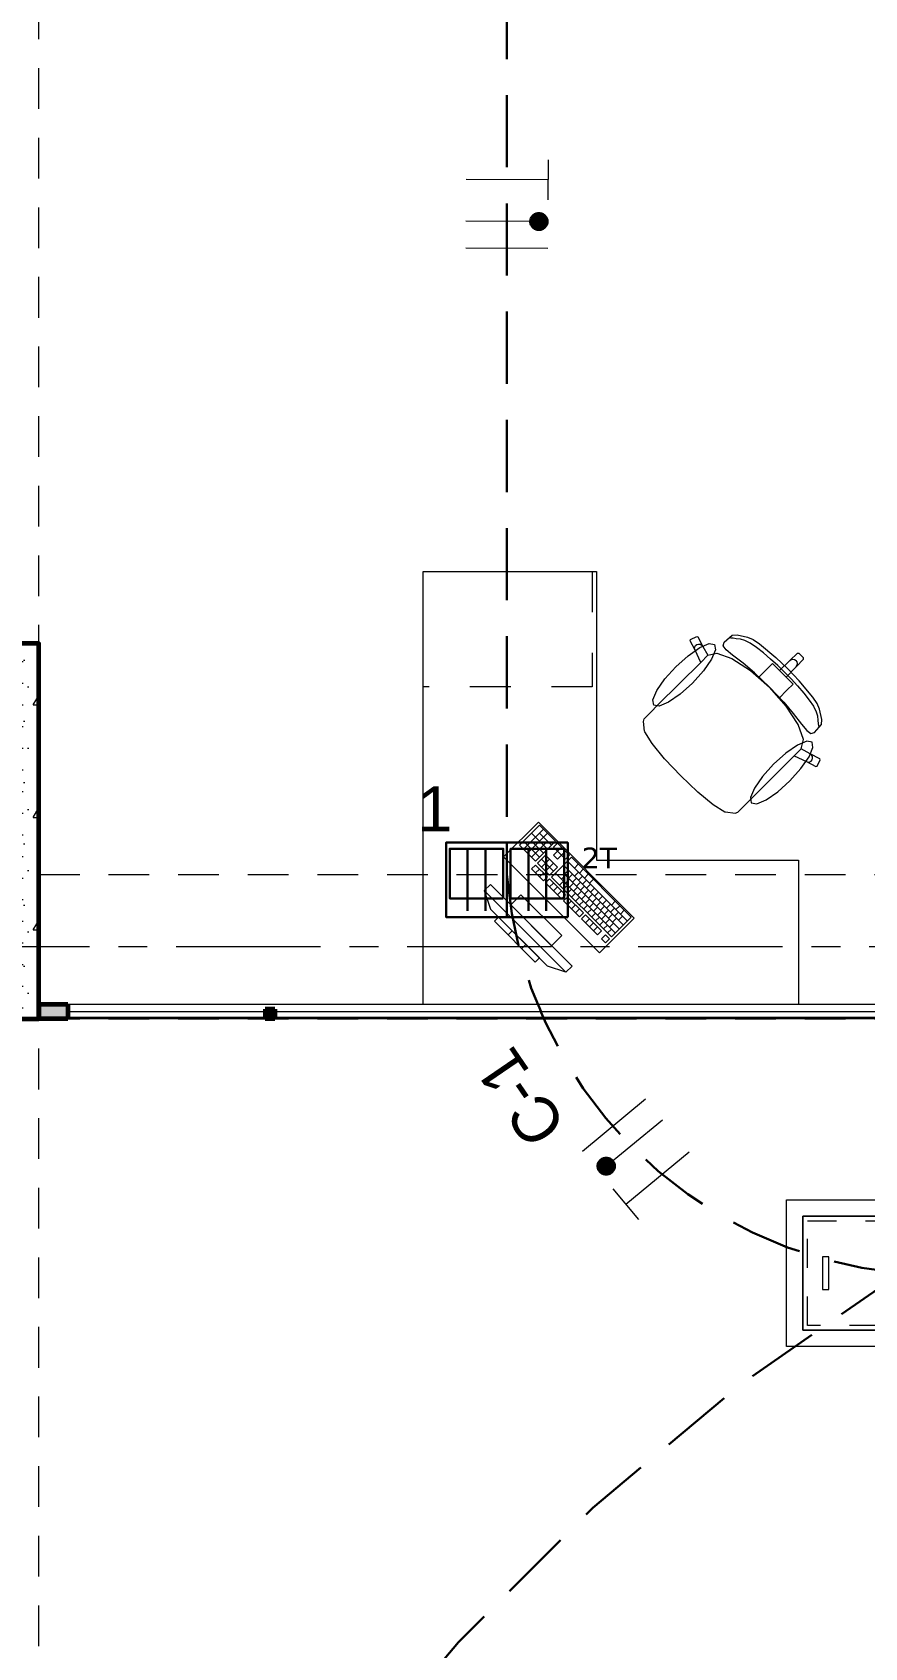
# Model space of a CAD drawing. Header units: inches. Extents: x -19 to 5698, y -728 to 92.
# Drawn here: x 137.05 to 139.93, y 27.52 to 33.12 of the extents above; entities that cross this region are included whole.
import ezdxf

# ---------------------------------------------------------------- set-up
doc = ezdxf.new("R2010")
doc.units = ezdxf.units.IN
doc.header["$MEASUREMENT"] = 0
doc.set_wipeout_variables(frame=1)
for name, pattern in [('01 HJ$0$REF - 01 HJ$0$HIDDEN2', [0.1875, 0.125, -0.0625]), ('CONTINUA', [0]), ('HIDDEN', [0.375, 0.25, -0.125]), ('Hidden Line', [0.195611, 0.141111, -0.0545]), ('Punto & Raya', [0.65, 0.5, -0.075, 0, -0.075]), ('Rayas', [0.282222, 0.141111, -0.141111]), ('RAYITAS', [0.375, 0.25, -0.125]), ('Wipeout_Contour', [1, 0, -1])]:
    doc.linetypes.add(name, pattern=pattern)
doc.layers.get('0').update_dxf_attribs({"color": 61})
for name, color, linetype, lineweight in [('00 APARATOS-ELECTRICOS', 253, 'Continuous', 0), ('00 conduct tomacorr', 120, 'HIDDEN', 30), ('00 IE CKTO ILUMINACION', 3, 'Continuous', 50), ('00 IE LUZ EMERGENCIA', 253, 'Continuous', 0), ('CANALES', 104, 'Continuous', 15), ('T-TECHO-E', 150, 'Continuous', 20), ('TOMACORRIENTE', 22, 'RAYITAS', 9)]:
    doc.layers.add(name, color=color, linetype=linetype, lineweight=lineweight)
for name, color, linetype in [('02 _ ARQ _ ALB _ Ejes Generales', 251, 'Continuous'), ('02 _ ARQ _ ZON _ Espacio.3D', 7, 'Continuous'), ('08 _ STR _ EXT _ 06 Columnas', 7, 'Continuous'), ('08 _ STR _ EXT _ 09 Vigas', 251, 'Continuous'), ('Acabado - Muros', 7, 'Continuous'), ('Interior - Mobiliario', 7, 'Continuous')]:
    doc.layers.add(name, color=color, linetype=linetype)
doc.styles.add('Annotative', font='arial.ttf')

# ---------------------------------------------------------------- blocks, each defined once
blk = doc.blocks.new('CAJA POP UP 6 MODULOS')
at = {"layer": '00 conduct tomacorr', "linetype": 'Continuous'}
for p, q in [((-0.095, -0.165), (-0.095, -0.0151)), ((-0.052, -0.165), (-0.052, -0.0151)), ((0.052, -0.165), (0.052, -0.0151)), ((0.095, -0.165), (0.095, -0.0151)), ((0, -0.165), (0, -0.18))]:
    blk.add_line(p, q, dxfattribs=at)
for points in [[(-0.147, 0), (0.147, 0), (0.147, -0.18), (-0.147, -0.18)], [(0, 0), (0.147, 0), (0.147, -0.18), (0, -0.18)]]:
    blk.add_lwpolyline(points, close=True, dxfattribs=at)
for points in [[(-0.138, -0.045), (-0.009, -0.045), (-0.009, -0.165), (-0.138, -0.165), (-0.138, -0.045)], [(0.009, -0.045), (0.138, -0.045), (0.138, -0.165), (0.009, -0.165), (0.009, -0.045)]]:
    blk.add_lwpolyline(points, dxfattribs=at)
at = {"color": 1, "insert": (-0.1807, -0.168), "char_height": 0.05, "attachment_point": 1, "rotation": 180}
blk.add_mtext_dynamic_manual_height_columns('{\\fVerdana|b0|i0|c0|p34;2T}', width=0.000481, gutter_width=0.1561, heights=[0], dxfattribs=at)
blk = doc.blocks.new('BUZON TIPO II')
at = {"layer": 'CANALES', "color": 5}
for p, q in [((-0.3, 0.175), (0.3, 0.175)), ((-0.3, -0.175), (-0.3, 0.175)), ((0.3, 0.175), (0.3, -0.175)), ((0.3, -0.175), (-0.3, -0.175))]:
    blk.add_line(p, q, dxfattribs=at)
blk.add_lwpolyline([(-0.35, 0.225), (0.35, 0.225), (0.35, -0.225), (-0.35, -0.225), (-0.35, 0.225)], dxfattribs=at)
at = {"layer": 'CANALES', "color": 3}
for points in [[(-0.3, 0.175), (-0.3, -0.175), (0.3, -0.175), (0.3, 0.175), (-0.3, 0.175)], [(-0.24, 0), (-0.24, 0.05), (-0.22, 0.05), (-0.22, 0), (-0.22, -0.05), (-0.24, -0.05), (-0.24, 0)], [(0.24, 0), (0.24, 0.05), (0.22, 0.05), (0.22, 0), (0.22, -0.05), (0.24, -0.05), (0.24, 0)]]:
    blk.add_lwpolyline(points, dxfattribs=at)
at = {"layer": 'CANALES', "color": 5, "linetype": '01 HJ$0$REF - 01 HJ$0$HIDDEN2', "ltscale": 0.1}
blk.add_lwpolyline([(-0.285, 0.16), (0.285, 0.16), (0.285, -0.16), (-0.285, -0.16), (-0.285, 0.16)], dxfattribs=at)
blk = doc.blocks.new('a')
at = {"layer": 'TOMACORRIENTE', "ltscale": 0.05}
h = blk.add_hatch(color=4, dxfattribs=at)
edge = h.paths.add_edge_path()
edge.add_arc((0, 0.0752), 0.0211, 0, 360)
at = {"layer": 'TOMACORRIENTE', "color": 4}
for p, q in [((-0.1455, 0.0963), (-0.0515, 0.0963)), ((-0.0985, 0.0963), (-0.0985, -0.0966)), ((0, 0.0963), (0, -0.0963)), ((0.0623, -0.0963), (0.0623, 0.0963))]:
    blk.add_line(p, q, dxfattribs=at)
blk.add_circle((0, 0.0752), 0.0211, dxfattribs=at)
blk = doc.blocks.new('CABLE 3FACE')
at = {"layer": 'T-TECHO-E', "rotation": 59.94170052614085}
blk.add_blockref('a', (0, 0), dxfattribs=at)

msp = doc.modelspace()

# ---------------------------------------------------------------- hatches: boundary and pattern name
at = {"layer": '08 _ STR _ EXT _ 06 Columnas', "linetype": 'Continuous', "lineweight": 9}
h = msp.add_hatch(dxfattribs=at)
h.set_pattern_fill('HORMIGÓN_EN_MASA_0002', style=0, pattern_type=2)
h.set_pattern_definition([(0, (92.5, 6e-09), (0, 0.3897114), [0.024375, -0.200625]), (0, (92.6125, 0.19486), (0, 0.3897114), [0.024375, -0.200625]), (60, (92.5, 6e-09), (-0.3375, 0.1948557), [0.024375, -0.200625]), (60, (92.725, 6e-09), (-0.3375, 0.1948557), [0.024375, -0.200625]), (120, (92.5244, 6e-09), (0.3375, 0.1948557), [0.024375, -0.200625]), (120, (92.7494, 6e-09), (0.3375, 0.1948557), [0.024375, -0.200625]), (0, (92.500015, 0.0375), (0, 0.075), [0, -0.075, 0, -0.1125]), (45, (92.537515, 0.0375), (-0.05303301, 0.05303301), [0, -0.05625, 0, -0.09375])])
h.paths.add_polyline_path([(135.97, 29.7), (137.07, 29.7), (137.07, 31), (136.57, 31), (136.57, 30.2), (135.97, 30.2)])

# ---------------------------------------------------------------- linework, layer by layer
at = {"layer": '00 conduct tomacorr'}
msp.add_line((138.6907, 34.775), (138.6907, 30.2), dxfattribs=at)
msp.add_arc((144.0656, 22.4619), 7.5166, 122.25151, 202.01567, dxfattribs=at)
at = {"layer": '02 _ ARQ _ ALB _ Ejes Generales', "color": 251, "linetype": 'Punto & Raya', "lineweight": 13, "true_color": 0x636466}
msp.add_line((98.3454, 29.95), (147.07, 29.95), dxfattribs=at)
at = {"layer": '02 _ ARQ _ ZON _ Espacio.3D', "color": 254, "linetype": 'Continuous', "lineweight": 0, "flags": 128}
for points in [[(136.57, 31), (137.07, 31), (137.07, 29.75), (140.37, 29.75), (140.3701, 39), (140.37, 39), (140.37, 39.9003), (137.07, 39.9003), (137.07, 39), (136.57, 39)], [(143.92, 27), (143.92, 29.7), (115.57, 29.7), (112.57, 29.7), (112.57, 17.4)]]:
    msp.add_lwpolyline(points, dxfattribs=at)
at = {"layer": '08 _ STR _ EXT _ 06 Columnas', "color": 7, "linetype": 'Continuous', "lineweight": 60, "flags": 128}
msp.add_lwpolyline([(135.97, 29.7), (137.07, 29.7), (137.07, 31), (136.57, 31), (136.57, 30.2), (135.97, 30.2)], close=True, dxfattribs=at)
at = {"layer": '08 _ STR _ EXT _ 09 Vigas', "color": 251, "linetype": 'Hidden Line', "lineweight": 13, "true_color": 0x636466}
for p, q in [((137.07, 30.2), (137.07, 39.4)), ((137.07, 30.2), (143.57, 30.2)), ((137.07, 17.4), (137.07, 29.7))]:
    msp.add_line(p, q, dxfattribs=at)
at = {"layer": 'Acabado - Muros', "color": 7, "linetype": 'Continuous', "lineweight": 60}
msp.add_line((137.07, 29.75), (137.07, 29.7), dxfattribs=at)
at = {"layer": 'Interior - Mobiliario', "color": 175, "linetype": 'Rayas', "lineweight": 13}
for p, q in [((138.986, 31.25), (138.986, 30.85)), ((138.986, 30.85), (138.401, 30.85))]:
    msp.add_line(p, q, dxfattribs=at)
at = {"layer": 'Interior - Mobiliario', "color": 175, "linetype": 'Continuous', "lineweight": 13}
for p, q in [((139.3252, 31.0098), (139.3265, 31.0138)), ((139.3422, 30.9767), (139.3252, 31.0098)), ((139.3265, 31.0138), (139.3479, 31.0247)), ((139.3479, 31.0247), (139.3519, 31.0233)), ((139.3519, 31.0233), (139.3689, 30.9902)), ((139.4398, 30.9924), (139.4433, 31.0053)), ((139.4433, 31.0053), (139.4711, 31.0285)), ((139.4658, 31.0189), (139.4613, 31.0197)), ((139.4739, 31.0181), (139.4658, 31.0189)), ((139.4711, 31.0285), (139.4879, 31.0304)), ((139.4846, 31.016), (139.4739, 31.0181)), ((139.5, 31.0149), (139.4846, 31.016)), ((139.4879, 31.0304), (139.524, 31.0226)), ((139.5148, 31.011), (139.5, 31.0149)), ((139.5336, 31.001), (139.5148, 31.011)), ((139.524, 31.0226), (139.5433, 31.0136)), ((139.5433, 31.0136), (139.5649, 30.9987)), ((139.3405, 30.9824), (139.3412, 30.9882)), ((139.3422, 30.9767), (139.3405, 30.9824)), ((139.3412, 30.9882), (139.3441, 30.9933)), ((139.3617, 30.9349), (139.3422, 30.9767)), ((139.3441, 30.9933), (139.3486, 30.9969)), ((139.3486, 30.9969), (139.3543, 30.9984)), ((139.3543, 30.9984), (139.3601, 30.9977)), ((139.3601, 30.9977), (139.3652, 30.9948)), ((139.386, 30.9592), (139.3617, 30.9349)), ((139.3652, 30.9948), (139.3689, 30.9902)), ((139.3689, 30.9902), (139.3862, 30.9592)), ((139.386, 30.9592), (139.3862, 30.9592)), ((139.3862, 30.9592), (139.4181, 30.9667)), ((139.4181, 30.9667), (139.4701, 30.9483)), ((139.4499, 30.9781), (139.4398, 30.9924)), ((139.4722, 30.9595), (139.4499, 30.9781)), ((139.5083, 30.9315), (139.4722, 30.9595)), ((139.5555, 30.9862), (139.5336, 31.001)), ((139.5793, 30.9676), (139.5555, 30.9862)), ((139.5649, 30.9987), (139.6216, 30.9519)), ((139.604, 30.9464), (139.5793, 30.9676)), ((139.6216, 30.9519), (139.6639, 30.9128)), ((139.6708, 30.9411), (139.6969, 30.9672)), ((139.6969, 30.9672), (139.7011, 30.9671)), ((139.7011, 30.9671), (139.7096, 30.9586)), ((139.7182, 30.9501), (139.7096, 30.9586)), ((139.7182, 30.9458), (139.7182, 30.9501)), ((139.2139, 30.7871), (139.3617, 30.9349)), ((139.4701, 30.9483), (139.5339, 30.907)), ((139.5476, 30.8988), (139.5083, 30.9315)), ((139.5339, 30.907), (139.5621, 30.8822)), ((139.6004, 30.8493), (139.5476, 30.8988)), ((139.5621, 30.8822), (139.5895, 30.9096)), ((139.5895, 30.9096), (139.6106, 30.9307)), ((139.6286, 30.9239), (139.604, 30.9464)), ((139.6106, 30.9307), (139.6342, 30.9071)), ((139.6521, 30.9011), (139.6286, 30.9239)), ((139.6342, 30.9071), (139.6708, 30.9411)), ((139.6342, 30.9071), (139.6462, 30.8951)), ((139.6581, 30.8832), (139.6462, 30.8951)), ((139.6521, 30.9011), (139.6749, 30.8776)), ((139.6581, 30.8832), (139.6921, 30.9197)), ((139.703, 30.8706), (139.6639, 30.9128)), ((139.6708, 30.9411), (139.6756, 30.9443)), ((139.6756, 30.9443), (139.6814, 30.9454)), ((139.6814, 30.9454), (139.6871, 30.9442)), ((139.6871, 30.9442), (139.692, 30.941)), ((139.6953, 30.9361), (139.692, 30.941)), ((139.6921, 30.9197), (139.7182, 30.9458)), ((139.6921, 30.9197), (139.6953, 30.9246)), ((139.6965, 30.9303), (139.6953, 30.9361)), ((139.6953, 30.9246), (139.6965, 30.9303)), ((139.5621, 30.8822), (139.5999, 30.8489)), ((139.6332, 30.811), (139.5999, 30.8489)), ((139.6004, 30.8493), (139.6499, 30.7966)), ((139.6332, 30.811), (139.6606, 30.8384)), ((139.6818, 30.8596), (139.6581, 30.8832)), ((139.6606, 30.8384), (139.6818, 30.8596)), ((139.6749, 30.8776), (139.6975, 30.853)), ((139.6975, 30.853), (139.7186, 30.8282)), ((139.7498, 30.8139), (139.703, 30.8706)), ((139.1884, 30.7616), (139.2139, 30.7871)), ((139.658, 30.7829), (139.6332, 30.811)), ((139.6499, 30.7966), (139.6826, 30.7573)), ((139.6994, 30.7191), (139.658, 30.7829)), ((139.7186, 30.8282), (139.7372, 30.8044)), ((139.7372, 30.8044), (139.7521, 30.7826)), ((139.7647, 30.7922), (139.7498, 30.8139)), ((139.7521, 30.7826), (139.762, 30.7637)), ((139.7737, 30.773), (139.7647, 30.7922)), ((139.1636, 30.7303), (139.1664, 30.7396)), ((139.1676, 30.6964), (139.1636, 30.7303)), ((139.1664, 30.7396), (139.1884, 30.7616)), ((139.6826, 30.7573), (139.7105, 30.7211)), ((139.762, 30.7637), (139.7659, 30.749)), ((139.7659, 30.749), (139.7671, 30.7336)), ((139.7671, 30.7336), (139.7691, 30.7228)), ((139.7814, 30.7368), (139.7737, 30.773)), ((139.7796, 30.7201), (139.7814, 30.7368)), ((139.1684, 30.6943), (139.1676, 30.6964)), ((139.1934, 30.6542), (139.1684, 30.6943)), ((139.7177, 30.6671), (139.6994, 30.7191)), ((139.7105, 30.7211), (139.7291, 30.6988)), ((139.7291, 30.6988), (139.7435, 30.6888)), ((139.7435, 30.6888), (139.7564, 30.6922)), ((139.7564, 30.6922), (139.7796, 30.7201)), ((139.7691, 30.7228), (139.7699, 30.7148)), ((139.7699, 30.7148), (139.7707, 30.7103)), ((139.2369, 30.6006), (139.1934, 30.6542)), ((139.7102, 30.6349), (139.686, 30.6107)), ((139.7102, 30.6349), (139.7103, 30.6351)), ((139.7103, 30.6351), (139.7177, 30.6671)), ((139.7413, 30.6178), (139.7103, 30.6351)), ((139.7459, 30.6142), (139.7413, 30.6178)), ((139.7744, 30.6009), (139.7413, 30.6178)), ((139.7488, 30.6091), (139.7459, 30.6142)), ((139.2376, 30.5997), (139.2369, 30.6006)), ((139.2925, 30.5414), (139.2376, 30.5997)), ((139.5381, 30.4628), (139.686, 30.6107)), ((139.686, 30.6107), (139.7277, 30.5911)), ((139.7277, 30.5911), (139.7334, 30.5895)), ((139.7277, 30.5911), (139.7609, 30.5741)), ((139.7334, 30.5895), (139.7392, 30.5902)), ((139.7392, 30.5902), (139.7443, 30.593)), ((139.7443, 30.593), (139.7479, 30.5976)), ((139.7479, 30.5976), (139.7495, 30.6032)), ((139.7495, 30.6032), (139.7488, 30.6091)), ((139.7609, 30.5741), (139.7649, 30.5754)), ((139.7649, 30.5754), (139.7757, 30.5968)), ((139.7757, 30.5968), (139.7744, 30.6009)), ((139.2925, 30.5414), (139.3508, 30.4866)), ((139.3508, 30.4866), (139.3516, 30.4859)), ((139.3516, 30.4859), (139.4053, 30.4423)), ((139.5126, 30.4373), (139.5381, 30.4628)), ((139.4053, 30.4423), (139.4453, 30.4174)), ((139.4453, 30.4174), (139.4475, 30.4165)), ((139.4475, 30.4165), (139.4814, 30.4125)), ((139.4814, 30.4125), (139.4907, 30.4154)), ((139.4907, 30.4154), (139.5126, 30.4373)), ((138.803, 30.3705), (138.7344, 30.3019)), ((138.8169, 30.3566), (138.7483, 30.288)), ((138.8307, 30.3428), (138.7621, 30.2742)), ((138.831, 30.2876), (138.7756, 30.343)), ((138.8584, 30.3151), (138.803, 30.3705)), ((138.8447, 30.3014), (138.8032, 30.3429)), ((138.7344, 30.3019), (138.7898, 30.2465)), ((138.8036, 30.2602), (138.7482, 30.3156)), ((138.8173, 30.2739), (138.7757, 30.3155)), ((138.8308, 30.3152), (138.776, 30.2604)), ((138.7898, 30.2465), (138.8584, 30.3151)), ((138.8653, 30.3081), (138.8516, 30.2944)), ((138.8516, 30.2944), (138.8655, 30.2806)), ((138.8655, 30.2806), (138.8518, 30.2669)), ((138.9069, 30.2666), (138.8653, 30.3081)), ((138.8792, 30.2943), (138.8655, 30.2806)), ((138.8793, 30.2667), (138.8655, 30.2806)), ((138.893, 30.2805), (138.8793, 30.2667)), ((138.7899, 30.2327), (138.7762, 30.219)), ((138.8314, 30.1912), (138.7899, 30.2327)), ((138.8242, 30.267), (138.7968, 30.2396)), ((138.7968, 30.2396), (138.8383, 30.198)), ((138.852, 30.2118), (138.8105, 30.2533)), ((138.838, 30.2532), (138.8106, 30.2257)), ((138.8657, 30.2255), (138.8242, 30.267)), ((138.8519, 30.2393), (138.8245, 30.2119)), ((138.8383, 30.198), (138.8657, 30.2255)), ((138.9138, 30.2597), (138.8452, 30.1911)), ((138.8518, 30.2669), (138.8656, 30.253)), ((138.8656, 30.253), (138.8793, 30.2667)), ((138.8793, 30.2667), (138.8932, 30.2529)), ((139.0941, 30.0245), (138.8864, 30.2323)), ((138.8932, 30.2529), (138.9069, 30.2666)), ((139.1078, 30.0383), (138.9001, 30.246)), ((139.1215, 30.052), (138.9138, 30.2597)), ((138.938, 30.2354), (138.9243, 30.2217)), ((138.6334, 30.1651), (138.6121, 30.1439)), ((138.9162, 29.8823), (138.6334, 30.1651)), ((138.7762, 30.219), (138.8177, 30.1775)), ((138.8038, 30.2189), (138.79, 30.2052)), ((138.8176, 30.205), (138.8039, 30.1913)), ((138.8177, 30.1775), (138.8314, 30.1912)), ((138.8384, 30.1843), (138.8247, 30.1705)), ((138.8247, 30.1705), (138.88, 30.1152)), ((138.8938, 30.1289), (138.8384, 30.1843)), ((138.8522, 30.1704), (138.8385, 30.1567)), ((138.8452, 30.1911), (139.0529, 29.9834)), ((139.0667, 29.9971), (138.8589, 30.2048)), ((138.8866, 30.1771), (138.8729, 30.1634)), ((138.8934, 30.1978), (138.8797, 30.1841)), ((138.9037, 30.2149), (138.89, 30.2012)), ((139.0804, 30.0108), (138.89, 30.2012)), ((138.9073, 30.1839), (138.8936, 30.1702)), ((138.9175, 30.2011), (138.9038, 30.1874)), ((138.9211, 30.1701), (138.9074, 30.1564)), ((138.9314, 30.1873), (138.9177, 30.1735)), ((138.9382, 30.2079), (138.9245, 30.1942)), ((138.9452, 30.1734), (138.9315, 30.1597)), ((138.952, 30.194), (138.9383, 30.1803)), ((138.9553, 30.2181), (138.9416, 30.2044)), ((138.9659, 30.1802), (138.9521, 30.1665)), ((138.9726, 30.2008), (138.9589, 30.1871)), ((138.9797, 30.1663), (138.966, 30.1526)), ((138.99, 30.1835), (138.9762, 30.1698)), ((138.6121, 30.1439), (138.895, 29.8611)), ((138.6121, 30.1439), (138.6334, 30.0803)), ((138.7394, 30.1298), (138.7041, 30.0944)), ((138.8808, 29.9884), (138.7394, 30.1298)), ((138.8661, 30.1566), (138.8524, 30.1428)), ((138.8799, 30.1427), (138.8662, 30.129)), ((138.88, 30.1152), (138.8938, 30.1289)), ((138.9005, 30.1633), (138.8868, 30.1496)), ((138.9007, 30.1219), (138.887, 30.1082)), ((138.9143, 30.1494), (138.9006, 30.1357)), ((138.9561, 30.0666), (138.9007, 30.1219)), ((138.9282, 30.1356), (138.9145, 30.1219)), ((138.935, 30.1562), (138.9213, 30.1425)), ((138.942, 30.1217), (138.9283, 30.108)), ((138.9488, 30.1424), (138.9351, 30.1287)), ((138.9591, 30.1596), (138.9454, 30.1458)), ((138.9627, 30.1285), (138.949, 30.1148)), ((138.9729, 30.1457), (138.9592, 30.132)), ((138.9765, 30.1147), (138.9628, 30.101)), ((138.9868, 30.1319), (138.9731, 30.1181)), ((138.9936, 30.1525), (138.9798, 30.1388)), ((139.0006, 30.118), (138.9869, 30.1043)), ((139.0074, 30.1387), (138.9937, 30.1249)), ((139.0212, 30.1248), (139.0075, 30.1111)), ((139.0351, 30.111), (139.0214, 30.0972)), ((138.8313, 29.8823), (138.6334, 30.0803)), ((138.7041, 30.0944), (138.8455, 29.953)), ((138.887, 30.1082), (138.9424, 30.0528)), ((138.9145, 30.1081), (138.9008, 30.0944)), ((138.9284, 30.0942), (138.9147, 30.0805)), ((138.9422, 30.0804), (138.9285, 30.0667)), ((138.9559, 30.1079), (138.9422, 30.0942)), ((138.9424, 30.0528), (138.9561, 30.0666)), ((138.963, 30.0596), (138.9493, 30.0459)), ((138.9697, 30.094), (138.956, 30.0803)), ((139.0184, 30.0042), (138.963, 30.0596)), ((138.9836, 30.0802), (138.9699, 30.0665)), ((138.9904, 30.1008), (138.9766, 30.0871)), ((138.9974, 30.0664), (138.9837, 30.0526)), ((139.0042, 30.087), (138.9905, 30.0733)), ((139.0145, 30.1042), (139.0007, 30.0905)), ((139.0181, 30.0731), (139.0043, 30.0594)), ((139.0283, 30.0903), (139.0146, 30.0766)), ((139.0319, 30.0593), (139.0182, 30.0456)), ((139.0422, 30.0765), (139.0284, 30.0628)), ((139.0489, 30.0971), (139.0352, 30.0834)), ((139.056, 30.0626), (139.0423, 30.0489)), ((139.0628, 30.0833), (139.0491, 30.0695)), ((139.0661, 30.1074), (139.0524, 30.0936)), ((139.0766, 30.0694), (139.0629, 30.0557)), ((139.0817, 30.0918), (139.068, 30.0781)), ((139.0905, 30.0556), (139.0768, 30.0419)), ((139.0973, 30.0762), (139.0836, 30.0625)), ((138.6616, 30.052), (138.6475, 30.0379)), ((138.6475, 30.0379), (138.7889, 29.8964)), ((138.8031, 29.9106), (138.6616, 30.052)), ((138.7088, 30.0049), (138.6946, 29.9907)), ((138.9493, 30.0459), (139.0047, 29.9905)), ((138.9768, 30.0458), (138.9631, 30.0321)), ((138.9907, 30.0319), (138.977, 30.0182)), ((139.0045, 30.0181), (138.9908, 30.0044)), ((139.0113, 30.0525), (138.9976, 30.0388)), ((139.0047, 29.9905), (139.0184, 30.0042)), ((139.0251, 30.0387), (139.0114, 30.0249)), ((139.039, 30.0248), (139.0252, 30.0111)), ((139.0458, 30.0454), (139.032, 30.0317)), ((139.0528, 30.011), (139.0391, 29.9972)), ((139.0596, 30.0316), (139.0459, 30.0179)), ((139.0529, 29.9834), (139.1215, 30.052)), ((139.0699, 30.0488), (139.0561, 30.0351)), ((138.7559, 29.9577), (138.7418, 29.9436)), ((138.8455, 29.953), (138.8808, 29.9884)), ((139.0322, 29.9904), (139.0185, 29.9767)), ((139.0185, 29.9767), (139.0324, 29.9628)), ((139.0461, 29.9765), (139.0322, 29.9904)), ((139.0324, 29.9628), (139.0461, 29.9765)), ((138.7889, 29.8964), (138.8031, 29.9106)), ((138.895, 29.8611), (138.8313, 29.8823)), ((138.895, 29.8611), (138.9162, 29.8823))]:
    msp.add_line(p, q, dxfattribs=at)
at = {"layer": 'Interior - Mobiliario', "color": 175, "linetype": 'Continuous', "lineweight": 13, "flags": 128}
for points in [[(139.276, 30.9198), (139.3185, 30.958), (139.3588, 30.986), (139.3909, 30.9996), (139.4098, 30.9967), (139.4127, 30.9778), (139.3991, 30.9458), (139.371, 30.9054), (139.3329, 30.8629), (139.2904, 30.8248), (139.25, 30.7968), (139.218, 30.7831), (139.1991, 30.786), (139.1962, 30.8049), (139.2098, 30.837), (139.2378, 30.8774)], [(139.6709, 30.5249), (139.7091, 30.5674), (139.7371, 30.6078), (139.7507, 30.6398), (139.7478, 30.6587), (139.7289, 30.6616), (139.6968, 30.648), (139.6565, 30.62), (139.614, 30.5818), (139.5758, 30.5394), (139.5478, 30.499), (139.5342, 30.4669), (139.5371, 30.448), (139.556, 30.4451), (139.5881, 30.4587), (139.6284, 30.4868)], [(139.0117, 29.9283), (139.1319, 30.0485), (138.7995, 30.3808), (138.6793, 30.2606)]]:
    msp.add_lwpolyline(points, close=True, dxfattribs=at)

# ---------------------------------------------------------------- block references
at = {"layer": '00 APARATOS-ELECTRICOS', "lineweight": 25, "xscale": 1.130955386209125, "yscale": 1.130955386209125, "zscale": 1.130955386209125, "rotation": 180.0000000000012}
msp.add_blockref('BUZON TIPO II', (140.0545, 28.8187), dxfattribs=at)
at = {"layer": '00 conduct tomacorr'}
for name, p, xscale, yscale, zscale, rotation in [('CABLE 3FACE', (138.6907, 32.4625, 0.0001), 1.47256122672843, 1.47256122672843, 1.47256122672843, 209.7894777823319), ('CAJA POP UP 6 MODULOS', (138.6907, 30.0525), 1.432830642179531, 1.432830642179531, 1.432830642179531, 180), ('CABLE 3FACE', (139.12, 29.26), 1.47256122672843, 1.47256122672843, 1.47256122672843, 69.58595334485167)]:
    msp.add_blockref(name, p, dxfattribs=dict(at, xscale=xscale, yscale=yscale, zscale=zscale, rotation=rotation))

# ---------------------------------------------------------------- texts
at = {"layer": '00 IE CKTO ILUMINACION', "color": 4, "linetype": 'CONTINUA', "lineweight": 15}
msp.add_text('C-1', height=0.15962, rotation=124.3686, dxfattribs=at).set_placement((138.9016, 29.3295, -0.0004))
at = {"layer": '00 IE LUZ EMERGENCIA', "style": 'Annotative'}
msp.add_attdef('1', (138.3801, 30.349), '', height=0.1562, dxfattribs=at)

# ---------------------------------------------------------------- next in the draw order: wipeouts: each hides what was drawn before it
at = {"color": 254, "linetype": 'Wipeout_Contour', "lineweight": 0, "ltscale": 5105.020402}
msp.add_wipeout([(137.87, 29.75), (137.87, 29.733), (137.8865, 29.733), (137.8865, 29.7), (140.02, 29.7), (140.02, 29.75)], dxfattribs=at).dxf.layer = 'Acabado - Muros'

# ---------------------------------------------------------------- next in the draw order: wipeouts: each hides what was drawn before it
at = {"color": 254, "linetype": 'Wipeout_Contour', "lineweight": 0, "ltscale": 5097.321662}
msp.add_wipeout([(137.17, 29.75), (137.17, 29.7), (137.8535, 29.7), (137.8535, 29.733), (137.87, 29.733), (137.87, 29.75)], dxfattribs=at).dxf.layer = 'Acabado - Muros'

# ---------------------------------------------------------------- next in the draw order: linework, layer by layer
at = {"layer": 'Acabado - Muros', "color": 251, "linetype": 'Continuous', "lineweight": 13, "flags": 128}
for points in [[(140.02, 29.75), (137.87, 29.75), (137.17, 29.75)], [(137.8535, 29.7), (137.17, 29.7)], [(140.02, 29.7), (137.8865, 29.7)]]:
    msp.add_lwpolyline(points, dxfattribs=at)

# ---------------------------------------------------------------- next in the draw order: wipeouts: each hides what was drawn before it
at = {"color": 254, "linetype": 'Wipeout_Contour', "lineweight": 0, "ltscale": 3398.362828}
msp.add_wipeout([(137.17, 29.705), (137.8535, 29.705), (137.8535, 29.725), (137.17, 29.725)], dxfattribs=at).dxf.layer = 'Acabado - Muros'
at = {"color": 254, "linetype": 'Wipeout_Contour', "lineweight": 0, "ltscale": 3404.125263}
msp.add_wipeout([(137.8865, 29.705), (140.02, 29.705), (140.02, 29.725), (137.8865, 29.725)], dxfattribs=at).dxf.layer = 'Acabado - Muros'

# ---------------------------------------------------------------- next in the draw order: hatches: boundary and pattern name
at = {"layer": 'Acabado - Muros', "linetype": 'Continuous', "lineweight": 0}
for points in [[(137.17, 29.7), (137.17, 29.75), (137.07, 29.75), (137.07, 29.7)], [(137.8535, 29.733), (137.8535, 29.7), (137.8865, 29.7), (137.8865, 29.733)]]:
    msp.add_hatch(color=254, dxfattribs=at).paths.add_polyline_path(points)

# ---------------------------------------------------------------- next in the draw order: linework, layer by layer
at = {"layer": '00 conduct tomacorr'}
msp.add_arc((140.1903, 30.3167), 1.5041, 184.4508, 264.8173, dxfattribs=at)
at = {"layer": '08 _ STR _ EXT _ 09 Vigas', "color": 251, "linetype": 'Hidden Line', "lineweight": 13, "true_color": 0x636466}
msp.add_line((137.07, 29.7), (143.57, 29.7), dxfattribs=at)
at = {"layer": 'Acabado - Muros', "color": 7, "linetype": 'Continuous', "lineweight": 60}
for p, q in [((137.17, 29.75), (137.07, 29.75)), ((137.17, 29.75), (137.17, 29.7)), ((137.8535, 29.733), (137.8535, 29.7)), ((137.8865, 29.733), (137.8535, 29.733)), ((137.8865, 29.733), (137.8865, 29.7)), ((137.17, 29.7), (137.07, 29.7)), ((137.8865, 29.7), (137.8535, 29.7))]:
    msp.add_line(p, q, dxfattribs=at)
at = {"layer": 'Acabado - Muros', "color": 7, "linetype": 'Continuous', "lineweight": 13, "flags": 128}
for points in [[(137.17, 29.705), (137.17, 29.725), (137.8535, 29.725), (137.8535, 29.705)], [(137.8865, 29.705), (137.8865, 29.725), (140.02, 29.725), (140.02, 29.705)]]:
    msp.add_lwpolyline(points, close=True, dxfattribs=at)
at = {"layer": 'Interior - Mobiliario', "color": 175, "linetype": 'Continuous', "lineweight": 13, "flags": 128}
msp.add_lwpolyline([(138.401, 29.75), (138.401, 31.25), (139.001, 31.25), (139.001, 30.25), (139.701, 30.25), (139.701, 29.75)], close=True, dxfattribs=at)

doc.saveas('drawing.dxf')
